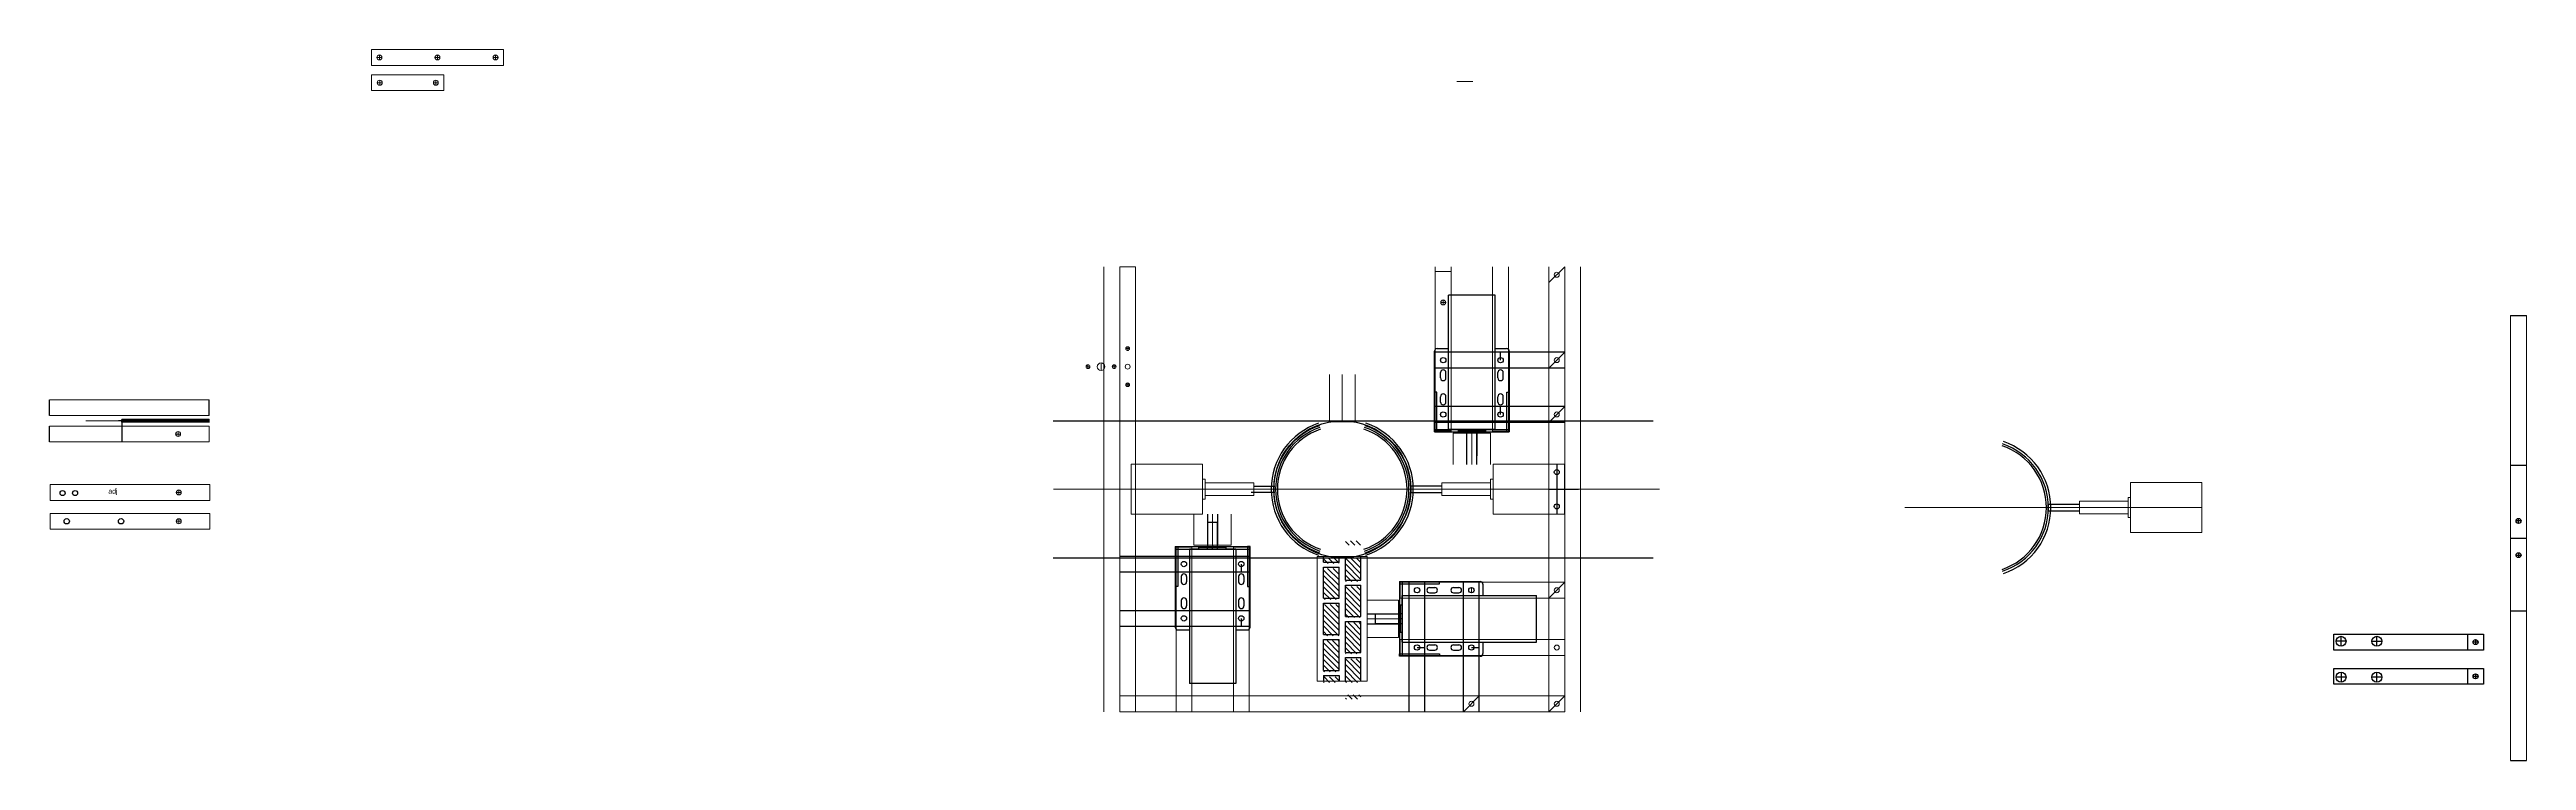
# Model space of a CAD drawing. Header units: millimetres. Extents: x -15418 to 43885, y -27590 to 23052.
# Drawn here: x 25521 to 27509, y -803 to -233 of the extents above; entities that cross this region are included whole.
import ezdxf

# ---------------------------------------------------------------- set-up
doc = ezdxf.new("R2010")
doc.units = ezdxf.units.MM
doc.header["$LTSCALE"] = 0.5
doc.layers.get('0').update_dxf_attribs({"lineweight": 5})
doc.layers.get('Defpoints').update_dxf_attribs({"color": 4})
for name, color, linetype in [('Layer1', 1, 'Continuous'), ('Layer2', 2, 'Continuous'), ('Layer3', 9, 'Continuous'), ('Layer4', 6, 'Continuous')]:
    doc.layers.add(name, color=color, linetype=linetype)
for name, color, linetype, lineweight in [('Layer5', 51, 'Continuous', 5), ('Layer8', 7, 'Continuous', 5), ('Layer9', 3, 'Continuous', 5)]:
    doc.layers.add(name, color=color, linetype=linetype, lineweight=lineweight)

msp = doc.modelspace()

# ---------------------------------------------------------------- hatches: boundary and pattern name
at = {"layer": 'Layer3', "transparency": 33554661}
h = msp.add_hatch(dxfattribs=at)
h.set_pattern_fill('ANSI31', color=256, angle=90)
h.set_pattern_definition([(135, (42032.1427, -24176.4732), (-2.24506403, -2.24506403), [])])
h.paths.add_polyline_path([(26555.9454, -707.1329), (26543.4454, -707.1329), (26543.4454, -732.1329), (26555.9454, -732.1329)])
h.paths.add_polyline_path([(26573.4454, -692.6329), (26560.9454, -692.6329), (26560.9454, -717.6329), (26573.4454, -717.6329)])
h.paths.add_polyline_path([(26543.4454, -703.1329), (26555.9454, -703.1329), (26555.9454, -678.1329), (26543.4454, -678.1329)])
h.paths.add_polyline_path([(26560.9454, -688.6329), (26573.4454, -688.6329), (26573.4454, -663.6329), (26560.9454, -663.6329)])
h.paths.add_polyline_path([(26543.4454, -674.1329), (26555.9454, -674.1329), (26555.9454, -649.1329), (26543.4454, -649.1329)])
h.paths.add_polyline_path([(26560.9454, -627.1329), (26560.9454, -630.6329), (26573.4454, -630.6329), (26573.4454, -627.1329)])
h.paths.add_polyline_path([(26560.9454, -750.6329), (26560.9454, -754.1329), (26573.4454, -754.1329), (26573.4454, -750.6329)])
h.paths.add_polyline_path([(26543.4454, -740.6329), (26555.9454, -740.6329), (26555.9454, -736.1329), (26543.4454, -736.1329)])
h.paths.add_polyline_path([(26560.9454, -740.6329), (26573.4454, -740.6329), (26573.4454, -721.6329), (26560.9454, -721.6329)])
h.paths.add_polyline_path([(26573.4454, -640.6329), (26560.9454, -640.6329), (26560.9454, -659.6329), (26573.4454, -659.6329)])
h.paths.add_polyline_path([(26555.9454, -640.6329), (26543.4454, -640.6329), (26543.4454, -645.1329), (26555.9454, -645.1329)])

# ---------------------------------------------------------------- linework, layer by layer
at = {"transparency": 33554661}
for p, q in [((26367.2454, -764.1329), (26367.2454, -407.1329)), ((26749.6454, -764.1329), (26749.6454, -407.1329)), ((26647.4454, -540.6329), (26677.4454, -540.6329)), ((26647.4454, -565.6329), (26647.4454, -540.6329)), ((26662.4454, -565.6329), (26662.4454, -540.6329)), ((26677.4454, -565.6329), (26677.4454, -540.6329)), ((26326.7933, -585.6329), (26813.0403, -585.6329)), ((26439.4454, -605.6329), (26439.4454, -630.6329)), ((26454.4454, -605.6329), (26454.4454, -630.6329)), ((26469.4454, -605.6329), (26469.4454, -630.6329)), ((26439.4454, -630.6329), (26469.4454, -630.6329)), ((26538.4454, -639.6329), (26538.4454, -739.6329)), ((26578.4454, -639.6329), (26538.4454, -639.6329)), ((26578.4454, -739.6329), (26578.4454, -639.6329)), ((26578.4454, -719.1329), (26578.4454, -660.1329)), ((26578.4454, -660.1329), (26578.4454, -719.1329)), ((26578.4454, -674.6329), (26603.4454, -674.6329)), ((26603.4454, -674.6329), (26603.4454, -704.6329)), ((26578.4454, -689.6329), (26603.4454, -689.6329)), ((26578.4454, -704.6329), (26603.4454, -704.6329)), ((26538.4454, -739.6329), (26578.4454, -739.6329))]:
    msp.add_line(p, q, dxfattribs=at)
at = {"layer": 'Defpoints', "transparency": 33554661}
for p, q in [((26632.4454, -539.6329), (26632.4454, -474.9229)), ((26634.5954, -472.7729), (26643.7954, -472.7729)), ((26681.0954, -472.7729), (26690.2954, -472.7729)), ((26692.4454, -474.9229), (26692.4454, -539.6329)), ((26637.2954, -496.3329), (26637.2954, -492.0329)), ((26641.5954, -496.3329), (26641.5954, -492.0329)), ((26683.2954, -496.3329), (26683.2954, -492.0329)), ((26687.5954, -496.3329), (26687.5954, -492.0329)), ((26634.4454, -507.6329), (26632.4454, -507.6329)), ((26634.4454, -539.6329), (26634.4454, -507.6329)), ((26637.2954, -515.6329), (26637.2954, -511.3329)), ((26641.5954, -515.6329), (26641.5954, -511.3329)), ((26683.2954, -515.6329), (26683.2954, -511.3329)), ((26687.5954, -515.6329), (26687.5954, -511.3329)), ((26690.4454, -539.6329), (26690.4454, -507.6329)), ((26690.4454, -507.6329), (26692.4454, -507.6329)), ((26632.4454, -537.6329), (26692.4454, -537.6329)), ((26632.4454, -539.6329), (26692.4454, -539.6329)), ((26632.4454, -539.6329), (26634.4454, -539.6329)), ((26651.4454, -537.6329), (26651.4454, -539.6329)), ((26662.4454, -540.6329), (26662.4454, -539.6329)), ((26673.4454, -537.6329), (26673.4454, -539.6329)), ((26692.4454, -539.6329), (26690.4454, -539.6329)), ((26424.4454, -631.6329), (26424.4454, -696.3429)), ((26424.4454, -631.6329), (26484.4454, -631.6329)), ((26424.4454, -631.6329), (26426.4454, -631.6329)), ((26424.4454, -633.6329), (26484.4454, -633.6329)), ((26426.4454, -631.6329), (26426.4454, -663.6329)), ((26443.4454, -633.6329), (26443.4454, -631.6329)), ((26454.4454, -630.6329), (26454.4454, -631.6329)), ((26465.4454, -633.6329), (26465.4454, -631.6329)), ((26484.4454, -631.6329), (26482.4454, -631.6329)), ((26482.4454, -631.6329), (26482.4454, -663.6329)), ((26484.4454, -696.3429), (26484.4454, -631.6329)), ((26429.2954, -655.6329), (26429.2954, -659.9329)), ((26433.5954, -655.6329), (26433.5954, -659.9329)), ((26475.2954, -655.6329), (26475.2954, -659.9329)), ((26479.5954, -655.6329), (26479.5954, -659.9329)), ((26426.4454, -663.6329), (26424.4454, -663.6329)), ((26429.2954, -674.9329), (26429.2954, -679.2329)), ((26433.5954, -674.9329), (26433.5954, -679.2329)), ((26475.2954, -674.9329), (26475.2954, -679.2329)), ((26479.5954, -674.9329), (26479.5954, -679.2329)), ((26482.4454, -663.6329), (26484.4454, -663.6329)), ((26604.4454, -659.6329), (26669.1554, -659.6329)), ((26604.4454, -659.6329), (26604.4454, -719.6329)), ((26604.4454, -659.6329), (26604.4454, -661.6329)), ((26604.4454, -661.6329), (26636.4454, -661.6329)), ((26606.4454, -659.6329), (26606.4454, -719.6329)), ((26628.4454, -664.4829), (26632.7454, -664.4829)), ((26628.4454, -668.7829), (26632.7454, -668.7829)), ((26636.4454, -661.6329), (26636.4454, -659.6329)), ((26647.7454, -664.4829), (26652.0454, -664.4829)), ((26647.7454, -668.7829), (26652.0454, -668.7829)), ((26671.3054, -661.7829), (26671.3054, -670.9829)), ((26603.4454, -689.6329), (26604.4454, -689.6329)), ((26606.4454, -678.6329), (26604.4454, -678.6329)), ((26426.5954, -698.4929), (26435.7954, -698.4929)), ((26473.0954, -698.4929), (26482.2954, -698.4929)), ((26606.4454, -700.6329), (26604.4454, -700.6329)), ((26628.4454, -710.4829), (26632.7454, -710.4829)), ((26628.4454, -714.7829), (26632.7454, -714.7829)), ((26647.7454, -710.4829), (26652.0454, -710.4829)), ((26647.7454, -714.7829), (26652.0454, -714.7829)), ((26671.3054, -708.2829), (26671.3054, -717.4829)), ((26604.4454, -719.6329), (26604.4454, -717.6329)), ((26604.4454, -717.6329), (26636.4454, -717.6329)), ((26669.1554, -719.6329), (26604.4454, -719.6329)), ((26636.4454, -717.6329), (26636.4454, -719.6329))]:
    msp.add_line(p, q, dxfattribs=at)
for centre in [(26639.4454, -482.0329), (26639.4454, -482.0329), (26685.4454, -482.0329), (26639.4454, -525.6329), (26639.4454, -525.6329), (26685.4454, -525.6329), (25535.0909, -611.3133), (25578.6909, -611.3133), (26431.4454, -645.6329), (26431.4454, -645.6329), (26477.4454, -645.6329), (26477.4454, -645.6329), (26618.4454, -666.6329), (26662.0454, -666.6329), (26431.4454, -689.2329), (26477.4454, -689.2329), (26618.4454, -712.6329), (26662.0454, -712.6329)]:
    msp.add_circle(centre, 2.15, dxfattribs=at)
for centre, start, end in [((26634.5954, -474.9229), 90, 180), ((26690.2954, -474.9229), 0, 90), ((26639.4454, -492.0329), 0, 180), ((26639.4454, -496.3329), 180, 0), ((26685.4454, -492.0329), 0, 180), ((26685.4454, -496.3329), 180, 0), ((26639.4454, -511.3329), 0, 180), ((26639.4454, -515.6329), 180, 0), ((26685.4454, -511.3329), 0, 180), ((26685.4454, -515.6329), 180, 0), ((26431.4454, -655.6329), 0, 180), ((26477.4454, -655.6329), 0, 180), ((26431.4454, -659.9329), 180, 0), ((26431.4454, -674.9329), 0, 180), ((26477.4454, -659.9329), 180, 0), ((26477.4454, -674.9329), 0, 180), ((26628.4454, -666.6329), 90, 270), ((26632.7454, -666.6329), 270, 90), ((26647.7454, -666.6329), 90, 270), ((26652.0454, -666.6329), 270, 90), ((26669.1554, -661.7829), 360, 90), ((26431.4454, -679.2329), 180, 0), ((26477.4454, -679.2329), 180, 0), ((26426.5954, -696.3429), 180, 270), ((26482.2954, -696.3429), 270, 0), ((26628.4454, -712.6329), 90, 270), ((26632.7454, -712.6329), 270, 90), ((26647.7454, -712.6329), 90, 270), ((26652.0454, -712.6329), 270, 90), ((26669.1554, -717.4829), 270, 360)]:
    msp.add_arc(centre, 2.15, start, end, dxfattribs=at)
at = {"layer": 'Layer1', "transparency": 33554661}
for p, q in [((26643.7954, -537.6329), (26643.7954, -429.8329)), ((26681.0954, -429.8329), (26643.7954, -429.8329)), ((26681.0954, -537.6329), (26681.0954, -429.8329)), ((27495.8165, -446.2796), (27508.5165, -446.2796)), ((26326.4436, -530.6329), (26808.0049, -530.6329)), ((26681.0954, -537.6329), (26643.7954, -537.6329)), ((26651.4454, -537.6329), (26651.4454, -538.9329)), ((26673.4454, -538.9329), (26651.4454, -538.9329)), ((26658.4454, -537.6329), (26658.4454, -538.9329)), ((26658.4454, -558.9329), (26658.4454, -538.9329)), ((26662.4454, -537.6329), (26662.4454, -538.9329)), ((26666.4454, -537.6329), (26666.4454, -538.9329)), ((26666.4454, -538.9329), (26666.4454, -558.9329)), ((26673.4454, -537.6329), (26673.4454, -538.9329)), ((26730.5954, -565.5429), (26730.5954, -605.7229)), ((27495.8165, -566.2796), (27508.5165, -566.2796)), ((26487.4454, -583.1329), (26503.4454, -583.1329)), ((26503.4454, -588.1329), (26487.4454, -588.1329)), ((26638.4454, -583.1329), (26613.4454, -583.1329)), ((26613.4454, -583.1329), (26613.4454, -588.1329)), ((26613.4454, -588.1329), (26638.4454, -588.1329)), ((26724.2454, -585.6329), (26736.9454, -585.6329)), ((26730.5954, -585.6329), (26748.0438, -585.6329)), ((26458.4454, -612.3329), (26450.4454, -612.3329)), ((26450.4454, -612.3329), (26450.4454, -632.3329)), ((26458.4454, -632.3329), (26458.4454, -612.3329)), ((27149.9118, -597.8348), (27124.9118, -597.8348)), ((27124.9118, -597.8348), (27124.9118, -602.8348)), ((27124.9118, -602.8348), (27149.9118, -602.8348)), ((27504.1665, -611.0396), (27500.1665, -611.0396)), ((27502.1665, -613.0396), (27502.1665, -609.0396)), ((26473.0954, -633.6329), (26435.7954, -633.6329)), ((26435.7954, -633.6329), (26435.7954, -741.4329)), ((26443.4454, -633.6329), (26443.4454, -632.3329)), ((26465.4454, -632.3329), (26443.4454, -632.3329)), ((26450.4454, -633.6329), (26450.4454, -632.3329)), ((26454.4454, -633.6329), (26454.4454, -632.3329)), ((26458.4454, -633.6329), (26458.4454, -632.3329)), ((26465.4454, -633.6329), (26465.4454, -632.3329)), ((26473.0954, -633.6329), (26473.0954, -741.4329)), ((27495.8165, -624.7796), (27508.5165, -624.7796)), ((26326.4436, -640.6329), (26808.0049, -640.6329)), ((27500.1665, -638.5196), (27504.1665, -638.5196)), ((27502.1665, -636.5196), (27502.1665, -640.5196)), ((26606.4454, -708.2829), (26606.4454, -670.9829)), ((26606.4454, -670.9829), (26714.2454, -670.9829)), ((26714.2454, -708.2829), (26714.2454, -670.9829)), ((26585.1454, -693.6329), (26585.1454, -685.6329)), ((26585.1454, -685.6329), (26605.1454, -685.6329)), ((26605.1454, -693.6329), (26585.1454, -693.6329)), ((26606.4454, -678.6329), (26605.1454, -678.6329)), ((26605.1454, -700.6329), (26605.1454, -678.6329)), ((26606.4454, -685.6329), (26605.1454, -685.6329)), ((26606.4454, -689.6329), (26605.1454, -689.6329)), ((26606.4454, -693.6329), (26605.1454, -693.6329)), ((27495.8165, -683.2796), (27508.5165, -683.2796)), ((26606.4454, -700.6329), (26605.1454, -700.6329)), ((26606.4454, -708.2829), (26714.2454, -708.2829)), ((27354.0452, -701.943), (27474.0452, -701.943)), ((27354.0452, -714.643), (27354.0452, -701.943)), ((27474.0452, -714.643), (27354.0452, -714.643)), ((27363.7452, -707.643), (27355.7452, -707.643)), ((27359.7452, -711.643), (27359.7452, -703.643)), ((27384.5252, -707.643), (27392.5252, -707.643)), ((27388.5252, -711.643), (27388.5252, -703.643)), ((27461.3452, -701.943), (27461.3452, -714.643)), ((27469.6952, -708.293), (27465.6952, -708.293)), ((27467.6952, -706.293), (27467.6952, -710.293)), ((27474.0452, -701.943), (27474.0452, -714.643)), ((27354.0452, -742.123), (27354.0452, -729.423)), ((27354.0452, -729.423), (27474.0452, -729.423)), ((27359.7452, -732.423), (27359.7452, -740.423)), ((27388.5252, -740.423), (27388.5252, -732.423)), ((27461.3452, -729.423), (27461.3452, -742.123)), ((27467.6952, -733.773), (27467.6952, -737.773)), ((27474.0452, -729.423), (27474.0452, -742.123)), ((26473.0954, -741.4329), (26435.7954, -741.4329)), ((27474.0452, -742.123), (27354.0452, -742.123)), ((27363.7452, -736.423), (27355.7452, -736.423)), ((27392.5252, -736.423), (27384.5252, -736.423)), ((27469.6952, -735.773), (27465.6952, -735.773)), ((27495.8165, -803.2796), (27508.5165, -803.2796))]:
    msp.add_line(p, q, dxfattribs=at)
for centre in [(26730.5954, -571.8929), (26730.5954, -599.3729), (27502.1665, -611.0396), (27502.1665, -638.5196), (27467.6952, -708.293), (27467.6952, -735.773)]:
    msp.add_circle(centre, 2, dxfattribs=at)
at = {"layer": 'Layer2', "transparency": 33554661}
for p, q in [((26736.9454, -475.6829), (26632.9454, -475.6829)), ((26632.9454, -488.3829), (26632.9454, -475.6829)), ((26736.9454, -488.3829), (26632.9454, -488.3829)), ((25521.3299, -526.461), (25521.3299, -513.761)), ((25649.3322, -526.461), (25649.3322, -513.761)), ((25521.3299, -547.661), (25521.3299, -534.961)), ((25649.3322, -530.711), (25576.6434, -530.711)), ((25579.3322, -531.711), (25579.3322, -547.661)), ((25649.3322, -531.961), (25649.3322, -529.461)), ((26736.9454, -519.2829), (26632.9454, -519.2829)), ((26632.9454, -531.9829), (26632.9454, -519.2829)), ((26736.9454, -531.9829), (26632.9454, -531.9829)), ((26645.7954, -538.8948), (26633.0954, -538.8948)), ((26658.4454, -565.6329), (26658.4454, -540.6329)), ((26666.4454, -565.6329), (26666.4454, -540.6329)), ((26450.4454, -605.6329), (26450.4454, -630.6329)), ((26458.4454, -605.6329), (26458.4454, -630.6329)), ((26379.9454, -639.2829), (26483.9454, -639.2829)), ((26379.9454, -651.9829), (26483.9454, -651.9829)), ((26483.9454, -639.2829), (26483.9454, -651.9829)), ((26612.0954, -764.1329), (26612.0954, -660.1329)), ((26624.7954, -660.1329), (26612.0954, -660.1329)), ((26624.7954, -764.1329), (26624.7954, -660.1329)), ((26655.6954, -764.1329), (26655.6954, -660.1329)), ((26668.3954, -660.1329), (26655.6954, -660.1329)), ((26668.3954, -764.1329), (26668.3954, -660.1329)), ((26379.9454, -682.8829), (26483.9454, -682.8829)), ((26483.9454, -682.8829), (26483.9454, -695.5829)), ((26578.4454, -685.6329), (26603.4454, -685.6329)), ((26578.4454, -693.6329), (26603.4454, -693.6329)), ((26379.9454, -695.5829), (26483.9454, -695.5829)), ((27354.0452, -701.943), (27394.2252, -701.943))]:
    msp.add_line(p, q, dxfattribs=at)
for centre, radius in [((25531.8289, -588.6987), 2), ((25541.8289, -588.6987), 2), ((27359.7452, -707.643), 4), ((27388.5252, -707.643), 4), ((27359.7452, -736.423), 4), ((27388.5252, -736.423), 4)]:
    msp.add_circle(centre, radius, dxfattribs=at)
at = {"layer": 'Layer3', "transparency": 33554661}
for p, q in [((26504.4454, -588.1329), (26485.4454, -588.1329)), ((26499.9454, -583.1329), (26504.4454, -583.1329)), ((26543.4454, -644.1329), (26543.4454, -639.6329)), ((26543.4454, -644.1329), (26555.9454, -644.1329)), ((26543.4454, -648.1329), (26555.9454, -648.1329)), ((26543.4454, -673.1329), (26543.4454, -648.1329)), ((26555.9454, -644.1329), (26555.9454, -639.4961)), ((26555.9454, -673.1329), (26555.9454, -648.1329)), ((26560.9454, -658.6329), (26560.9454, -639.6329)), ((26573.4454, -658.6329), (26573.4454, -639.6329)), ((26543.4454, -673.1329), (26555.9454, -673.1329)), ((26560.9454, -658.6329), (26573.4454, -658.6329)), ((26560.9454, -662.6329), (26573.4454, -662.6329)), ((26560.9454, -687.6329), (26560.9454, -662.6329)), ((26573.4454, -687.6329), (26573.4454, -662.6329)), ((26543.4454, -677.1329), (26555.9454, -677.1329)), ((26543.4454, -702.1329), (26543.4454, -677.1329)), ((26555.9454, -702.1329), (26555.9454, -677.1329)), ((26560.9454, -687.6329), (26573.4454, -687.6329)), ((26560.9454, -691.6329), (26573.4454, -691.6329)), ((26560.9454, -716.6329), (26560.9454, -691.6329)), ((26573.4454, -716.6329), (26573.4454, -691.6329)), ((26543.4454, -702.1329), (26555.9454, -702.1329)), ((26543.4454, -706.1329), (26555.9454, -706.1329)), ((26543.4454, -731.1329), (26543.4454, -706.1329)), ((26555.9454, -731.1329), (26555.9454, -706.1329)), ((26543.4454, -731.1329), (26555.9454, -731.1329)), ((26543.4454, -735.1329), (26555.9454, -735.1329)), ((26543.4454, -735.1329), (26543.4454, -739.6329)), ((26555.9454, -735.1329), (26555.9454, -739.6329)), ((26560.9454, -716.6329), (26573.4454, -716.6329)), ((26560.9454, -720.6329), (26573.4454, -720.6329)), ((26560.9454, -739.6329), (26560.9454, -720.6329)), ((26573.4454, -739.6329), (26573.4454, -720.6329))]:
    msp.add_line(p, q, dxfattribs=at)
at = {"layer": 'Layer4', "transparency": 33554661}
for p, q in [((26685.4454, -482.0329), (26685.4454, -475.6829)), ((25649.3322, -529.711), (25579.3322, -529.711)), ((25579.3322, -531.711), (25579.3322, -529.711)), ((25649.3322, -531.711), (25579.3322, -531.711)), ((25649.3322, -531.711), (25649.3322, -529.711)), ((26685.4454, -525.6329), (26685.4454, -519.2829)), ((26477.4454, -645.6329), (26477.4454, -651.9829)), ((26477.4454, -689.2329), (26477.4454, -695.5829)), ((26618.4454, -712.6329), (26624.7954, -712.6329)), ((26662.0454, -712.6329), (26668.3954, -712.6329))]:
    msp.add_line(p, q, dxfattribs=at)
msp.add_circle((26558.4454, -585.6329), 55, dxfattribs=at)
for centre, radius, start, end in [((26557.2875, -585.6329), 55.8421, 108.6332881, 251.3667119), ((26557.2875, -585.6329), 53.8421, 108.6332881, 251.3667119), ((26557.2875, -585.6329), 52.3421, 108.6332881, 251.3667119), ((26559.6033, -585.6329), 52.3421, 288.6332881, 71.3667119), ((26559.6033, -585.6329), 53.8421, 288.6332881, 71.3667119), ((26559.6033, -585.6329), 55.8421, 288.6332881, 71.3667119), ((26557.2875, -585.6329), 50.8421, 108.6332881, 251.3667119), ((26559.6033, -585.6329), 50.8421, 288.6332881, 71.3667119), ((27071.0697, -600.3348), 52.3421, 288.6332881, 71.3667119), ((27071.0697, -600.3348), 53.8421, 288.6332881, 71.3667119), ((27071.0697, -600.3348), 55.8421, 288.6332881, 71.3667119)]:
    msp.add_arc(centre, radius, start, end, dxfattribs=at)
at = {"layer": 'Layer5', "transparency": 33554661}
for p, q in [((26633.0954, -539.1329), (26633.0954, -407.1329)), ((26645.7954, -539.1329), (26645.7954, -407.1329)), ((26679.0954, -539.1329), (26679.0954, -407.1329)), ((26691.7954, -539.1329), (26691.7954, -407.1329)), ((26724.2454, -419.8329), (26736.9454, -407.1329)), ((26724.2454, -488.3829), (26736.9454, -475.6829)), ((26724.2454, -531.9829), (26736.9454, -519.2829)), ((26645.7954, -539.1329), (26633.0954, -539.1329)), ((26679.0954, -539.1329), (26691.7954, -539.1329)), ((26446.4454, -565.5429), (26389.1654, -565.5429)), ((26389.1654, -605.7229), (26389.1654, -565.5429)), ((26446.4454, -605.7229), (26446.4454, -565.5429)), ((26679.4454, -605.7229), (26679.4454, -565.5429)), ((26679.4454, -565.5429), (26736.7254, -565.5429)), ((26736.7254, -605.7229), (26736.7254, -565.5429)), ((26448.4454, -577.5829), (26446.4454, -577.5829)), ((26446.4454, -593.6829), (26448.4454, -593.6829)), ((26448.4454, -585.6329), (26448.4454, -577.5829)), ((26448.4454, -580.5329), (26487.4454, -580.5329)), ((26448.4454, -593.6829), (26448.4454, -585.6329)), ((26448.4454, -590.7329), (26487.4454, -590.7329)), ((26503.4454, -585.6329), (26578.7371, -585.6329)), ((26677.4454, -580.5329), (26638.4454, -580.5329)), ((26677.4454, -590.7329), (26638.4454, -590.7329)), ((26677.4454, -585.6329), (26677.4454, -577.5829)), ((26677.4454, -577.5829), (26679.4454, -577.5829)), ((26677.4454, -593.6829), (26677.4454, -585.6329)), ((26679.4454, -593.6829), (26677.4454, -593.6829)), ((27188.9118, -595.2348), (27149.9118, -595.2348)), ((27188.9118, -600.3348), (27188.9118, -592.2848)), ((27188.9118, -592.2848), (27190.9118, -592.2848)), ((27190.9118, -620.4248), (27190.9118, -580.2448)), ((27190.9118, -580.2448), (27248.1918, -580.2448)), ((27248.1918, -620.4248), (27248.1918, -580.2448)), ((26389.1654, -605.7229), (26446.4454, -605.7229)), ((26736.7254, -605.7229), (26679.4454, -605.7229)), ((27188.9118, -605.4348), (27149.9118, -605.4348)), ((27188.9118, -608.3848), (27188.9118, -600.3348)), ((27190.9118, -608.3848), (27188.9118, -608.3848)), ((26425.0954, -632.1329), (26425.0954, -764.1329)), ((26437.7954, -632.1329), (26425.0954, -632.1329)), ((26437.7954, -632.1329), (26437.7954, -764.1329)), ((26471.0954, -632.1329), (26471.0954, -764.1329)), ((26471.0954, -632.1329), (26483.7954, -632.1329)), ((26483.7954, -632.1329), (26483.7954, -764.1329)), ((27248.1918, -620.4248), (27190.9118, -620.4248)), ((26604.9454, -660.2829), (26736.9454, -660.2829)), ((26604.9454, -672.9829), (26604.9454, -660.2829)), ((26604.9454, -672.9829), (26736.9454, -672.9829)), ((26662.0454, -668.7829), (26662.0454, -664.4829)), ((26724.2454, -672.9829), (26736.9454, -660.2829)), ((26604.9454, -706.2829), (26736.9454, -706.2829)), ((26604.9454, -718.9829), (26604.9454, -706.2829)), ((26604.9454, -718.9829), (26736.9454, -718.9829)), ((26736.9454, -751.4329), (26379.9454, -751.4329)), ((26655.6954, -764.1329), (26668.3954, -751.4329)), ((26724.2454, -764.1329), (26736.9454, -751.4329)), ((26736.9454, -764.1329), (26379.9454, -764.1329))]:
    msp.add_line(p, q, dxfattribs=at)
for centre in [(26730.5954, -413.4829), (26730.5954, -482.0329), (26730.5954, -525.6329), (26730.5954, -666.6329), (26730.5954, -712.6329), (26662.0454, -757.7829), (26730.5954, -757.7829)]:
    msp.add_circle(centre, 2, dxfattribs=at)
at = {"layer": 'Layer8', "transparency": 33554661}
msp.add_line((25649.3322, -530.711), (25550.3322, -530.711), dxfattribs=at)
at = {"layer": 'Layer9', "transparency": 33554661}
for p, q in [((25779.5533, -232.7583), (25885.5533, -232.7583)), ((25779.5533, -245.4583), (25779.5533, -232.7583)), ((25785.9533, -237.1083), (25785.9533, -241.1083)), ((25832.5533, -241.1083), (25832.5533, -237.1083)), ((25879.1533, -237.1083), (25879.1533, -241.1083)), ((25885.5533, -245.4583), (25885.5533, -232.7583)), ((25779.5533, -245.4583), (25885.5533, -245.4583)), ((25779.7457, -253.0649), (25837.7457, -253.0649)), ((25779.7457, -253.0649), (25779.7457, -265.7649)), ((25787.9533, -239.1083), (25783.9533, -239.1083)), ((25786.2457, -261.4149), (25786.2457, -257.4149)), ((25834.5533, -239.1083), (25830.5533, -239.1083)), ((25831.2457, -261.4149), (25831.2457, -257.4149)), ((25837.7457, -265.7649), (25837.7457, -253.0649)), ((25877.1533, -239.1083), (25881.1533, -239.1083)), ((25779.7457, -265.7649), (25837.7457, -265.7649)), ((25784.2457, -259.4149), (25788.2457, -259.4149)), ((25829.2457, -259.4149), (25833.2457, -259.4149)), ((26650.4454, -258.5223), (26663.1454, -258.5223)), ((26379.9454, -764.1329), (26379.9454, -407.1329)), ((26392.6454, -407.1329), (26379.9454, -407.1329)), ((26392.6454, -764.1329), (26392.6454, -407.1329)), ((26633.0954, -410.8926), (26633.0954, -527.8961)), ((26645.7954, -410.8926), (26633.0954, -410.8926)), ((26633.0954, -538.8948), (26633.0954, -410.8926)), ((26645.7954, -410.8926), (26645.7954, -527.8961)), ((26645.7954, -538.8948), (26645.7954, -410.8926)), ((26724.2454, -764.1329), (26724.2454, -407.1329)), ((26736.9454, -764.1329), (26736.9454, -407.1329)), ((26637.4454, -435.7177), (26641.4454, -435.7177)), ((26639.4454, -433.7177), (26639.4454, -437.7177)), ((27495.8165, -803.2796), (27495.8165, -446.2796)), ((27508.5165, -803.2796), (27508.5165, -446.2796)), ((26387.7954, -472.7829), (26384.7954, -472.7829)), ((26386.2954, -474.2829), (26386.2954, -471.2829)), ((26355.9454, -487.2829), (26352.9454, -487.2829)), ((26354.4454, -488.7829), (26354.4454, -485.7829)), ((26364.9454, -490.2829), (26364.9454, -484.2829)), ((26376.9454, -487.2829), (26373.9454, -487.2829)), ((26375.4454, -488.7829), (26375.4454, -485.7829)), ((26548.1954, -531.5965), (26548.1954, -493.6329)), ((26558.4454, -531.5965), (26558.4454, -493.6329)), ((26568.6954, -531.5965), (26568.6954, -493.6329)), ((25521.3299, -513.761), (25649.3322, -513.761)), ((26387.7954, -501.7829), (26384.7954, -501.7829)), ((26386.2954, -503.2829), (26386.2954, -500.2829)), ((25521.3299, -526.461), (25649.3322, -526.461)), ((25521.3299, -534.961), (25649.3322, -534.961)), ((25649.3322, -534.961), (25532.3287, -534.961)), ((25649.3322, -547.661), (25649.3322, -534.961)), ((26548.1954, -531.5965), (26548.1954, -531.5965)), ((26548.1954, -531.5965), (26568.6954, -531.5965)), ((25521.3299, -547.661), (25649.3322, -547.661)), ((25649.3322, -547.661), (25532.3287, -547.661)), ((25626.5071, -541.311), (25622.5071, -541.311)), ((25624.5071, -539.311), (25624.5071, -543.311)), ((25521.8289, -581.8343), (25649.8312, -581.8343)), ((25521.8289, -581.8343), (25521.8289, -594.5343)), ((25521.8289, -594.5343), (25649.8312, -594.5343)), ((25627.0061, -588.1843), (25623.0061, -588.1843)), ((25625.0061, -586.1843), (25625.0061, -590.1843)), ((25649.8312, -594.5343), (25649.8312, -581.8343)), ((26487.4454, -580.5329), (26487.4454, -590.7329)), ((26736.7254, -585.6329), (26498.3687, -585.6329)), ((26638.4454, -580.5329), (26638.4454, -590.7329)), ((27149.9118, -595.2348), (27149.9118, -605.4348)), ((25521.8289, -604.9633), (25649.8312, -604.9633)), ((25521.8289, -604.9633), (25521.8289, -617.6633)), ((25627.0061, -611.3133), (25623.0061, -611.3133)), ((25625.0061, -609.3133), (25625.0061, -613.3133)), ((25649.8312, -617.6633), (25649.8312, -604.9633)), ((27248.1918, -600.3348), (27009.835, -600.3348)), ((25521.8289, -617.6633), (25649.8312, -617.6633))]:
    msp.add_line(p, q, dxfattribs=at)
for centre, radius in [((25785.9533, -239.1083), 2), ((25832.5533, -239.1083), 2), ((25879.1533, -239.1083), 2), ((25786.2457, -259.4149), 2), ((25831.2457, -259.4149), 2), ((26639.4454, -435.7177), 2), ((26386.2954, -472.7829), 1.5), ((26354.4454, -487.2829), 1.5), ((26364.9454, -487.2829), 3), ((26375.4454, -487.2829), 1.5), ((26386.2954, -487.2829), 2), ((26386.2954, -501.7829), 1.5), ((25624.5071, -541.311), 2), ((25625.0061, -588.1843), 2), ((25625.0061, -611.3133), 2)]:
    msp.add_circle(centre, radius, dxfattribs=at)

# ---------------------------------------------------------------- texts
at = {"layer": 'Layer2', "transparency": 33554661}
msp.add_text('adj', height=4, dxfattribs=at).set_placement((25568.5069, -589.1208))

doc.saveas('drawing.dxf')
